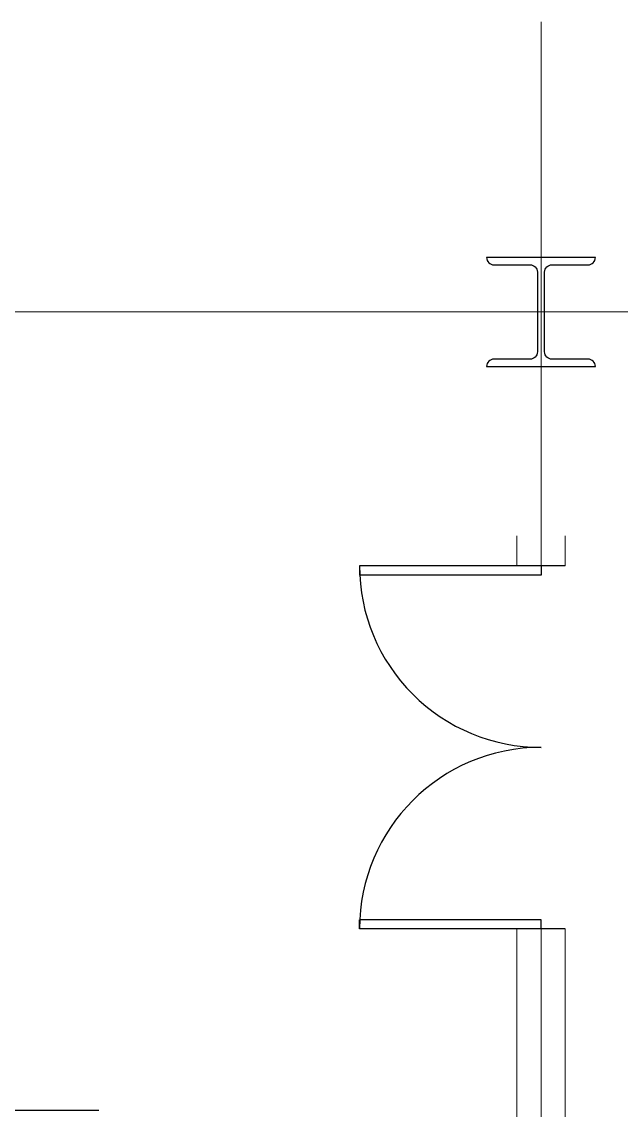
# Model space of a CAD drawing. Extents: x -681219 to -550379, y -242630 to -158199.
# Drawn here: x -572115 to -569637, y -207717 to -203217 of the extents above; entities that cross this region are included whole.
import ezdxf
from ezdxf.lldxf.tags import DXFTag

# ---------------------------------------------------------------- set-up
doc = ezdxf.new("R2010")
doc.units = 0
doc.header["$LTSCALE"] = 1000
doc.linetypes.add('DASHED2', pattern=[9.525, 6.35, -3.175])
for name, color, linetype in [('center', 253, 'CENTER2'), ('GY_Bj_Hatch', 9, 'CONTINUOUS'), ('GY_Door', 4, 'CONTINUOUS')]:
    doc.layers.add(name, color=color, linetype=linetype)
for name, color, linetype, lineweight in [('famsun', 7, 'CONTINUOUS', 0), ('future', 4, 'DASHED2', 0), ('轴网_轴线', 1, 'CENTER2', 0)]:
    doc.layers.add(name, color=color, linetype=linetype, lineweight=lineweight)
tags = doc.linetypes.add('CENTER2', pattern=[28.575, 19.05, -3.175, 3.175, -3.175]).pattern_tags.tags
tags[10:11] = [DXFTag(74, 4), DXFTag(75, 0), DXFTag(340, '0'), DXFTag(46, 0.0), DXFTag(50, 0.0), DXFTag(44, 0.0), DXFTag(45, 0.0)]
tags[8:9] = [DXFTag(74, 4), DXFTag(75, 0), DXFTag(340, '0'), DXFTag(46, 0.0), DXFTag(50, 0.0), DXFTag(44, 0.0), DXFTag(45, 0.0)]
tags[6:7] = [DXFTag(74, 4), DXFTag(75, 0), DXFTag(340, '0'), DXFTag(46, 0.0), DXFTag(50, 0.0), DXFTag(44, 0.0), DXFTag(45, 0.0)]
tags[4:5] = [DXFTag(74, 4), DXFTag(75, 0), DXFTag(340, '0'), DXFTag(46, 0.0), DXFTag(50, 0.0), DXFTag(44, 0.0), DXFTag(45, 0.0)]

# ---------------------------------------------------------------- blocks, each defined once
blk = doc.blocks.new('轴网8FA15DC97FB90233')
at = {"layer": 'GY_Bj_Hatch', "color": 255}
blk.add_lwpolyline([(14275, 22725), (14725, 22725, -0.414214), (14695, 22695), (14545, 22695, 0.414214), (14515, 22665), (14515, 22335, 0.414214), (14545, 22305), (14695, 22305, -0.414214), (14725, 22275), (14275, 22275, -0.414214), (14305, 22305), (14455, 22305, 0.414214), (14485, 22335), (14485, 22665, 0.414214), (14455, 22695), (14305, 22695, -0.414214)], format="xyb", close=True, dxfattribs=at)
at = {"layer": '轴网_轴线'}
for p, q in [((14500, -1200), (14500, 23700)), ((-1200, 22500), (44200, 22500))]:
    blk.add_line(p, q, dxfattribs=at)
blk = doc.blocks.new('GZDH002B0002XY_A_GZDH2200×2-8_V_1', base_point=(8943.5, 57016.5))
at = {"layer": 'center', "ltscale": 99.117162}
blk.add_line((6904.1, 57016.5), (21065.5, 57016.5), dxfattribs=at)
blk = doc.blocks.new('Sdoor#JD_GY')
at = {"layer": 'GY_Door'}
for p, q in [((-0.5, 0), (-0.5, 0.5)), ((-0.5, 0.5), (-0.475, 0.5)), ((-0.475, 0), (-0.475, 0.5)), ((0.475, 0), (0.475, 0.5)), ((0.5, 0.5), (0.475, 0.5)), ((0.5, 0), (0.5, 0.5)), ((-0.5, 0), (-0.475, 0)), ((0.5, 0), (0.475, 0))]:
    blk.add_line(p, q, dxfattribs=at)
for centre, start, end in [((-0.5, 0), 0, 90), ((0.5, 0), 90, 180)]:
    blk.add_arc(centre, 0.5, start, end, dxfattribs=at)
blk = doc.blocks.new('Sdoor#JD_GY2023120806595600', base_point=(166086.6, 13933.4))
blk.add_wipeout([(165336.6, 14053.4), (166836.6, 14053.4), (166836.6, 13813.4), (165336.6, 13813.4)]).dxf.layer = 'GY_Bj_Hatch'
at = {"layer": 'GY_Door', "color": 4}
for p, q in [((165336.6, 14033.4), (165336.6, 13833.4)), ((166836.6, 14033.4), (166836.6, 13833.4))]:
    blk.add_line(p, q, dxfattribs=at)
at = {"layer": 'GY_Door', "xscale": 1500, "yscale": 1500, "rotation": 180}
blk.add_blockref('Sdoor#JD_GY', (166086.6, 13933.4), dxfattribs=at)

msp = doc.modelspace()

# ---------------------------------------------------------------- linework, layer by layer
at = {"layer": 'future'}
for p, q in [((-570068.721, -211691.6983), (-570068.721, -204641.6983)), ((-569868.721, -211691.6983), (-569868.721, -204641.6983))]:
    msp.add_line(p, q, dxfattribs=at)

# ---------------------------------------------------------------- block references
at = {"layer": 'famsun', "xscale": -1}
msp.add_blockref('轴网8FA15DC97FB90233', (-555468.721, -226916.6983), dxfattribs=at)
at = {"layer": 'future'}
msp.add_blockref('GZDH002B0002XY_A_GZDH2200×2-8_V_1', (-583918.319, -207716.6983), dxfattribs=at)

# ---------------------------------------------------------------- next in the draw order: block references
at = {"layer": 'GY_Door', "rotation": 270}
msp.add_blockref('Sdoor#JD_GY2023120806595600', (-569968.721, -206216.8873), dxfattribs=at)

doc.saveas('drawing.dxf')
